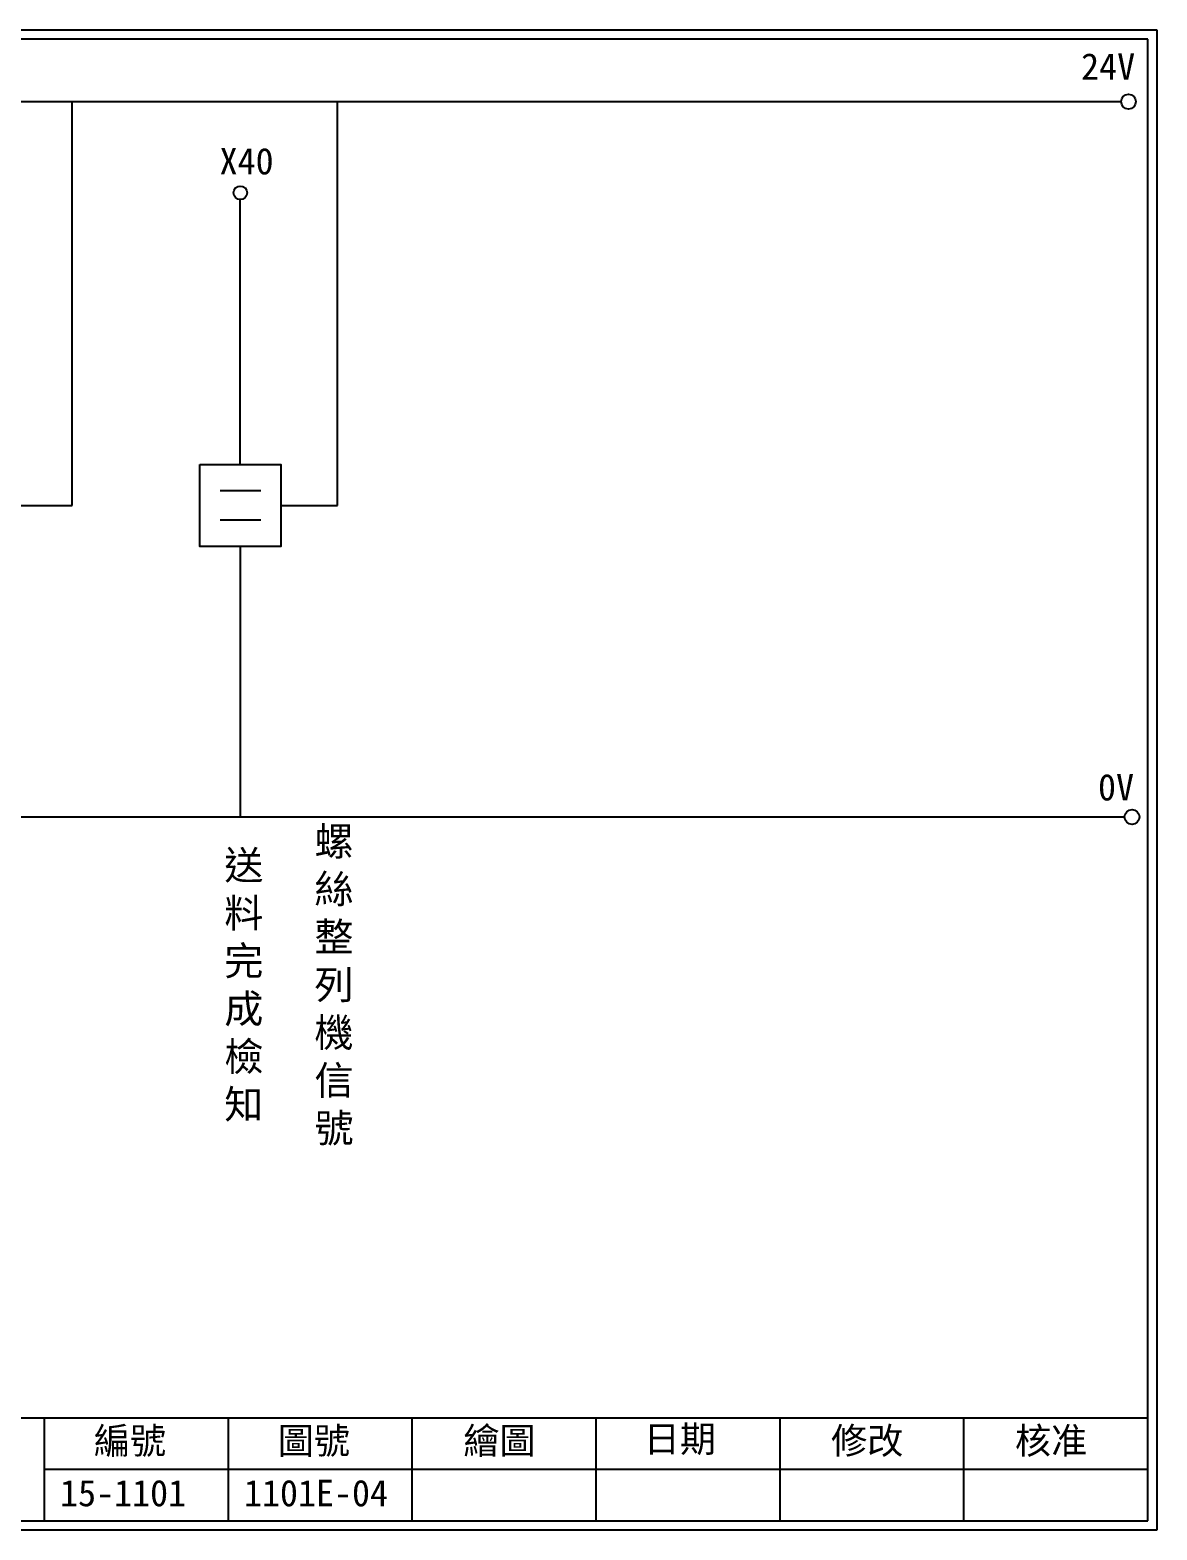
# Model space of a CAD drawing. Extents: x 275 to 562, y 265 to 469.
# Drawn here: x 408.7 to 561.9, y 264.9 to 468.9 of the extents above; entities that cross this region are included whole.
import ezdxf

# ---------------------------------------------------------------- set-up
doc = ezdxf.new("R2010")
doc.units = 0
doc.layers.get('0').update_dxf_attribs({"linetype": 'CONTINUOUS'})
doc.layers.add('圖框層', color=7, linetype='CONTINUOUS')
doc.layers.add('標尺寸層', color=3, linetype='CONTINUOUS')
doc.styles.add('CNS', font='romanc.shx', dxfattribs={"bigfont": 'chineset.shx'})
doc.styles.add('STSL', font='kaiu.ttf')

msp = doc.modelspace()

# ---------------------------------------------------------------- linework, layer by layer
for p, q in [((414.42, 404.26), (414.42, 459.17)), ((450.5, 404.26), (450.5, 459.17)), ((437.27, 409.84), (437.27, 445.86)), ((406.71, 404.26), (414.42, 404.26)), ((442.79, 404.26), (450.5, 404.26)), ((437.27, 398.68), (437.27, 361.9))]:
    msp.add_line(p, q)
msp.add_lwpolyline([(431.76, 409.84), (442.79, 409.84), (442.79, 398.68), (431.76, 398.68)], close=True)
for centre in [(558.02, 459.17), (558.5, 361.9)]:
    msp.add_circle(centre, 1)
at = {"layer": '圖框層', "color": 7}
for p, q in [((561.9, 468.91), (274.9, 468.91)), ((560.65, 467.66), (276.15, 467.66)), ((560.65, 266.2), (560.65, 467.66)), ((561.9, 264.95), (561.9, 468.91)), ((276.15, 280.2), (560.65, 280.2)), ((410.65, 266.2), (410.65, 280.2)), ((435.65, 266.2), (435.65, 280.2)), ((460.65, 266.2), (460.65, 280.2)), ((485.65, 266.2), (485.65, 280.2)), ((510.65, 266.2), (510.65, 280.2)), ((535.65, 266.2), (535.65, 280.2)), ((410.65, 273.2), (560.65, 273.2)), ((276.15, 266.2), (560.65, 266.2)), ((274.9, 264.95), (561.9, 264.95))]:
    msp.add_line(p, q, dxfattribs=at)
at = {"layer": '標尺寸層', "color": 7}
for p, q in [((279.42, 459.17), (557.02, 459.17)), ((434.51, 406.29), (440.08, 406.29)), ((434.51, 402.32), (440.08, 402.32)), ((279.63, 361.9), (557.5, 361.9))]:
    msp.add_line(p, q, dxfattribs=at)
msp.add_circle((437.27, 446.78), 0.92, dxfattribs=at)

# ---------------------------------------------------------------- texts
at = {"layer": '圖框層', "color": 4, "style": 'STSL'}
for s, p in [('24V', (551.58, 462.16)), ('X40 ', (434.45, 449.28)), ('0V', (553.88, 364.15)), ('繪圖', (467.59, 275.29)), ('日期', (492.12, 275.53)), ('編號', (417.36, 275.28)), ('圖號', (442.36, 275.28)), ('修改', (517.59, 275.29)), ('核准', (542.59, 275.29)), ('15-1101', (412.76, 268.17)), ('1101E-04', (437.76, 268.17))]:
    msp.add_text(s, height=3.6, dxfattribs=at).set_placement(p)
at = {"layer": '標尺寸層', "color": 7, "char_height": 3.9, "width": 4.9608, "attachment_point": 5, "style": 'CNS'}
for s, insert in [('{\\fDFKai-SB|b0|i0|c136|p65;螺絲整列機信號}', (450.01, 338.88)), ('{\\fDFKai-SB|b0|i0|c136|p65;送料完成檢知}', (437.75, 338.88))]:
    msp.add_mtext(s, dxfattribs=dict(at, insert=insert))

doc.saveas('drawing.dxf')
